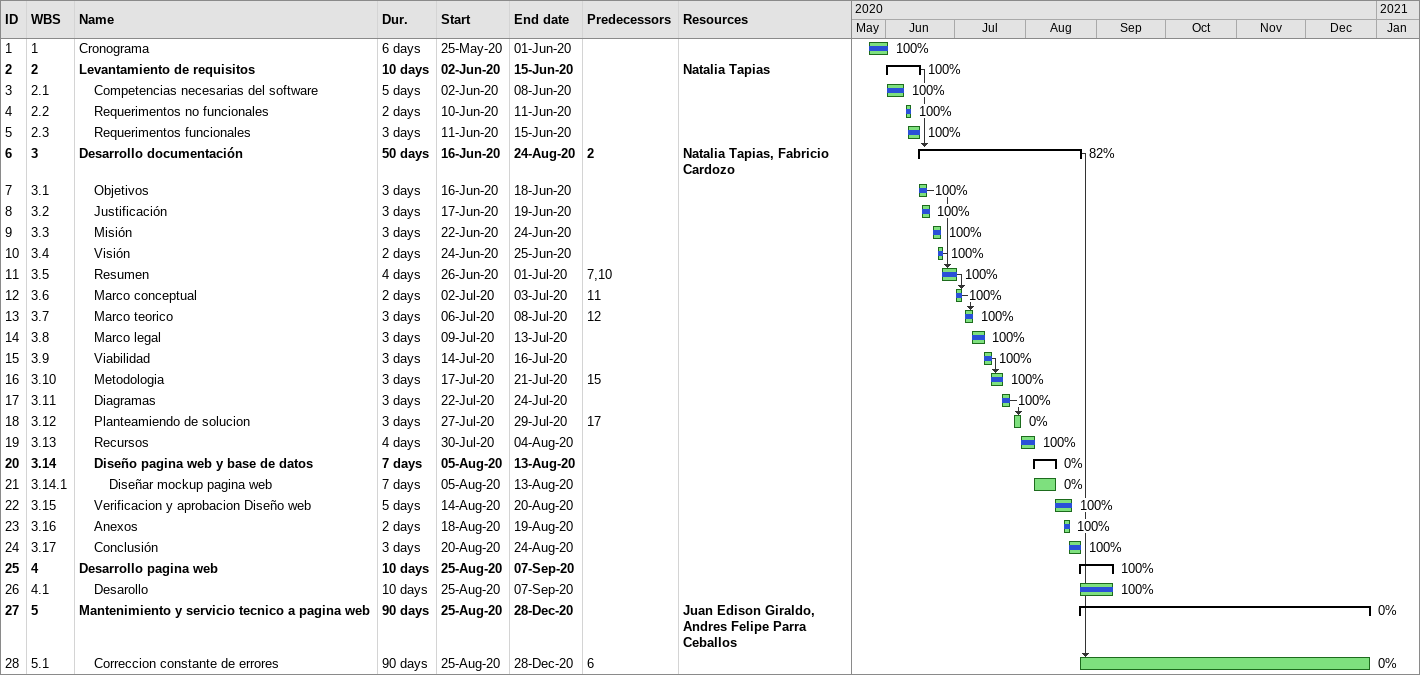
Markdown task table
| ID | WBS | Task | Duration | Start | Finish | Predecessors | Resources | % complete |
|---|---|---|---|---|---|---|---|---|
| 1 | 1 | Cronograma | 6d | 2020-05-25 | 2020-06-01 |  |  | 100 |
| 2 | 2 | **Levantamiento de requisitos** | 10d | 2020-06-02 | 2020-06-15 |  | Natalia Tapias | 100 |
| 3 | 2.1 | Competencias necesarias del software | 5d | 2020-06-02 | 2020-06-08 |  |  | 100 |
| 4 | 2.2 | Requerimentos no funcionales | 2d | 2020-06-10 | 2020-06-11 |  |  | 100 |
| 5 | 2.3 | Requerimentos funcionales | 3d | 2020-06-11 | 2020-06-15 |  |  | 100 |
| 6 | 3 | **Desarrollo documentación** | 50d | 2020-06-16 | 2020-08-24 | 2 | Natalia Tapias, Fabricio Cardozo | 82 |
| 7 | 3.1 | Objetivos | 3d | 2020-06-16 | 2020-06-18 |  |  | 100 |
| 8 | 3.2 | Justificación | 3d | 2020-06-17 | 2020-06-19 |  |  | 100 |
| 9 | 3.3 | Misión | 3d | 2020-06-22 | 2020-06-24 |  |  | 100 |
| 10 | 3.4 | Visión | 2d | 2020-06-24 | 2020-06-25 |  |  | 100 |
| 11 | 3.5 | Resumen | 4d | 2020-06-26 | 2020-07-01 | 7, 10 |  | 100 |
| 12 | 3.6 | Marco conceptual | 2d | 2020-07-02 | 2020-07-03 | 11 |  | 100 |
| 13 | 3.7 | Marco teorico | 3d | 2020-07-06 | 2020-07-08 | 12 |  | 100 |
| 14 | 3.8 | Marco legal | 3d | 2020-07-09 | 2020-07-13 |  |  | 100 |
| 15 | 3.9 | Viabilidad | 3d | 2020-07-14 | 2020-07-16 |  |  | 100 |
| 16 | 3.10 | Metodologia | 3d | 2020-07-17 | 2020-07-21 | 15 |  | 100 |
| 17 | 3.11 | Diagramas | 3d | 2020-07-22 | 2020-07-24 |  |  | 100 |
| 18 | 3.12 | Planteamiendo de solucion | 3d | 2020-07-27 | 2020-07-29 | 17 |  | 0 |
| 19 | 3.13 | Recursos | 4d | 2020-07-30 | 2020-08-04 |  |  | 100 |
| 20 | 3.14 | **Diseño pagina web y base de datos** | 7d | 2020-08-05 | 2020-08-13 |  |  | 0 |
| 21 | 3.14.1 | Diseñar mockup pagina web | 7d | 2020-08-05 | 2020-08-13 |  |  | 0 |
| 22 | 3.15 | Verificacion y aprobacion Diseño web | 5d | 2020-08-14 | 2020-08-20 |  |  | 100 |
| 23 | 3.16 | Anexos | 2d | 2020-08-18 | 2020-08-19 |  |  | 100 |
| 24 | 3.17 | Conclusión | 3d | 2020-08-20 | 2020-08-24 |  |  | 100 |
| 25 | 4 | **Desarrollo pagina web** | 10d | 2020-08-25 | 2020-09-07 |  |  | 100 |
| 26 | 4.1 | Desarollo | 10d | 2020-08-25 | 2020-09-07 |  |  | 100 |
| 27 | 5 | **Mantenimiento y servicio tecnico a pagina web** | 90d | 2020-08-25 | 2020-12-28 |  | Juan Edison Giraldo, Andres Felipe Parra Ceballos | 0 |
| 28 | 5.1 | Correccion constante de errores | 90d | 2020-08-25 | 2020-12-28 | 6 |  | 0 |
